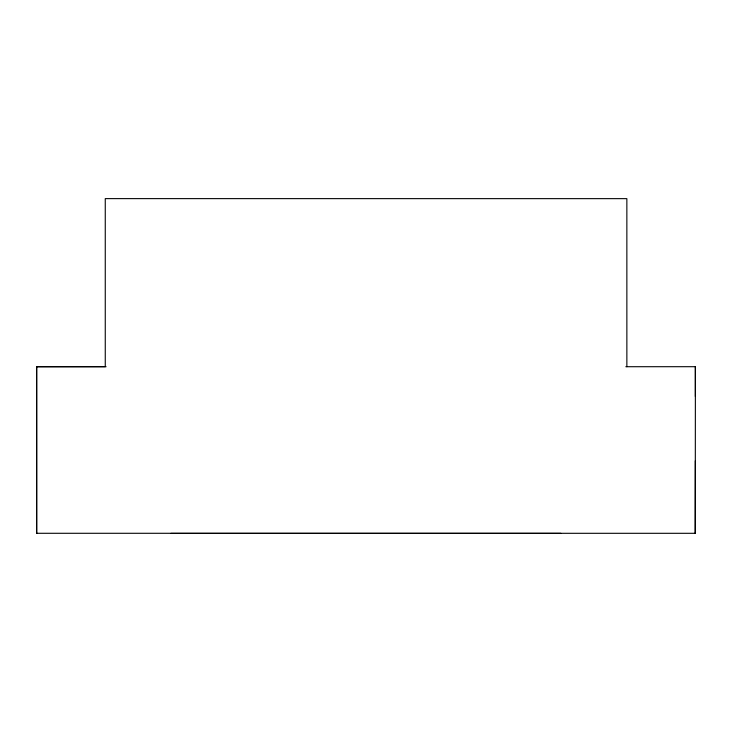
<?xml version="1.0" encoding="UTF-8"?>
<svg xmlns="http://www.w3.org/2000/svg" width="732" height="732" viewBox="0 0 732 732"><rect width="100%" height="100%" fill="white"/><g stroke="black" fill="none" stroke-linecap="round" stroke-linejoin="round"><path stroke-width="1.1" d="M36.682 366.668L36.664 533.299L36.637 366.714L105.262 366.659L105.262 198.619L626.857 198.647L626.867 366.686M695.327 460.776L695.254 533.354L695.4 366.695L625.823 366.714M36.637 366.714L106.085 366.723M36.6 533.289L695.363 533.308M170.959 533.381L560.849 533.354M695.336 366.759L695.354 396.515"/></g></svg>
